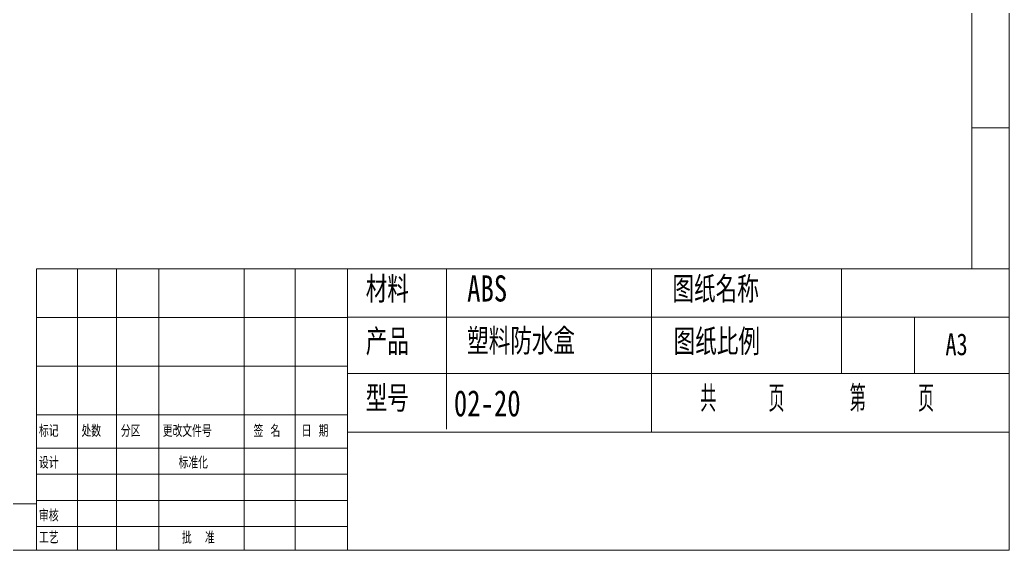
# Model space of a CAD drawing. Header units: millimetres. Extents: x 5 to 415, y 4 to 292.
# Drawn here: x 282.7 to 415, y 3.8 to 74.7 of the extents above; entities that cross this region are included whole.
import ezdxf

# ---------------------------------------------------------------- set-up
doc = ezdxf.new("R2010")
doc.units = ezdxf.units.MM
doc.styles.add('SLDTEXTSTYLE0', font='TXT', dxfattribs={"width": 0.75})
doc.styles.add('SLDTEXTSTYLE1', font='TXT', dxfattribs={"width": 0.75, "bigfont": 'bigfont'})
doc.styles.add('SLDTEXTSTYLE2', font='TXT', dxfattribs={"width": 0.666667, "bigfont": 'bigfont'})
doc.styles.add('SLDTEXTSTYLE3', font='TXT', dxfattribs={"width": 0.625, "bigfont": 'bigfont'})
doc.styles.add('SLDTEXTSTYLE6', font='TXT', dxfattribs={"width": 0.558824, "bigfont": 'bigfont'})

msp = doc.modelspace()

# ---------------------------------------------------------------- linework, layer by layer
at = {"color": 7, "linetype": 'Continuous', "lineweight": 0}
for p, q in [((415, 3.8068), (415, 290.8068)), ((410, 287), (410, 41.4187)), ((410, 60.25), (415, 60.25)), ((415, 41.4187), (284.9291, 41.4187)), ((284.9291, 41.4187), (284.9291, 3.8068)), ((290.4201, 17.4583), (290.4201, 41.4187)), ((295.6362, 17.4583), (295.6362, 41.4187)), ((301.2943, 17.4583), (301.2943, 41.4187)), ((312.681, 17.4583), (312.681, 41.4187)), ((319.5206, 17.4583), (319.5206, 41.4187)), ((326.5064, 19.5653), (326.5064, 41.4187)), ((326.5064, 41.4187), (326.5064, 3.8068)), ((339.7427, 41.4187), (339.7427, 19.993)), ((367.1609, 41.4187), (367.1609, 19.5653)), ((392.5798, 41.4187), (392.5798, 27.4389)), ((284.9291, 34.9187), (326.5064, 34.9187)), ((326.5064, 34.9389), (367.1609, 34.9389)), ((367.1609, 34.9389), (415, 34.9389)), ((402.3356, 34.9389), (402.3356, 27.4389)), ((284.9291, 28.4187), (326.5064, 28.4187)), ((326.5064, 27.4389), (367.1609, 27.4389)), ((367.1609, 27.4389), (415, 27.4389)), ((284.9291, 21.9187), (326.5064, 21.9187)), ((326.5064, 17.4583), (326.5064, 19.5653)), ((326.5064, 19.5653), (415, 19.5653)), ((284.9291, 17.4583), (326.5064, 17.4583)), ((290.4201, 17.4583), (290.4201, 3.8068)), ((295.6362, 17.4583), (295.6362, 3.8068)), ((301.2943, 17.4583), (301.2943, 3.8068)), ((312.681, 17.4583), (312.681, 3.8068)), ((319.5206, 17.4583), (319.5206, 3.8068)), ((326.5064, 17.4583), (326.5064, 3.8068)), ((284.9291, 13.9583), (326.5064, 13.9583)), ((12.4509, 10), (284.9291, 10)), ((326.5064, 10.4583), (284.9291, 10.4583)), ((284.9291, 6.9583), (326.5064, 6.9583)), ((5, 3.8068), (415, 3.8068))]:
    msp.add_line(p, q, dxfattribs=at)

# ---------------------------------------------------------------- texts
at = {"color": 7, "linetype": 'Continuous', "lineweight": 0, "attachment_point": 1}
for s, insert, char_height, style in [('材料', (328.9523, 40.3962), 3.5, 'SLDTEXTSTYLE1'), ('ABS', (342.5153, 40.5457), 3.5, 'SLDTEXTSTYLE0'), ('图纸名称', (369.9672, 40.3962), 3.5, 'SLDTEXTSTYLE1'), ('产品', (328.9523, 33.3787), 3.5, 'SLDTEXTSTYLE1'), ('塑料防水盒', (342.5153, 33.4583), 3.5, 'SLDTEXTSTYLE1'), ('图纸比例', (370.126, 33.3787), 3.5, 'SLDTEXTSTYLE1'), ('A3', (406.4748, 32.7874), 2.91042, 'SLDTEXTSTYLE0'), ('型号', (328.9523, 25.8065), 3.5, 'SLDTEXTSTYLE1'), ('02-20', (340.7423, 25.1957), 3.5, 'SLDTEXTSTYLE0'), ('共    页     第    页', (373.6809, 25.8065), 3.5, 'SLDTEXTSTYLE6'), ('标记', (285.2656, 20.5427), 1.5875, 'SLDTEXTSTYLE1'), ('处数', (290.9449, 20.5427), 1.5875, 'SLDTEXTSTYLE1'), ('分区', (296.2101, 20.5427), 1.5875, 'SLDTEXTSTYLE1'), ('更改文件号', (301.8066, 20.5427), 1.5875, 'SLDTEXTSTYLE1'), ('签 名', (313.9509, 20.5427), 1.5875, 'SLDTEXTSTYLE2'), ('日 期', (320.3844, 20.5427), 1.5875, 'SLDTEXTSTYLE2'), ('设计', (285.2656, 16.3098), 1.5875, 'SLDTEXTSTYLE1'), ('标准化', (303.9233, 16.3098), 1.5875, 'SLDTEXTSTYLE1'), ('审核', (285.2656, 9.2312), 1.5875, 'SLDTEXTSTYLE1'), ('工艺', (285.2656, 6.282), 1.5875, 'SLDTEXTSTYLE1'), ('批  准', (304.3966, 6.282), 1.5875, 'SLDTEXTSTYLE3')]:
    msp.add_mtext(s, dxfattribs=dict(at, insert=insert, char_height=char_height, style=style))

doc.saveas('drawing.dxf')
